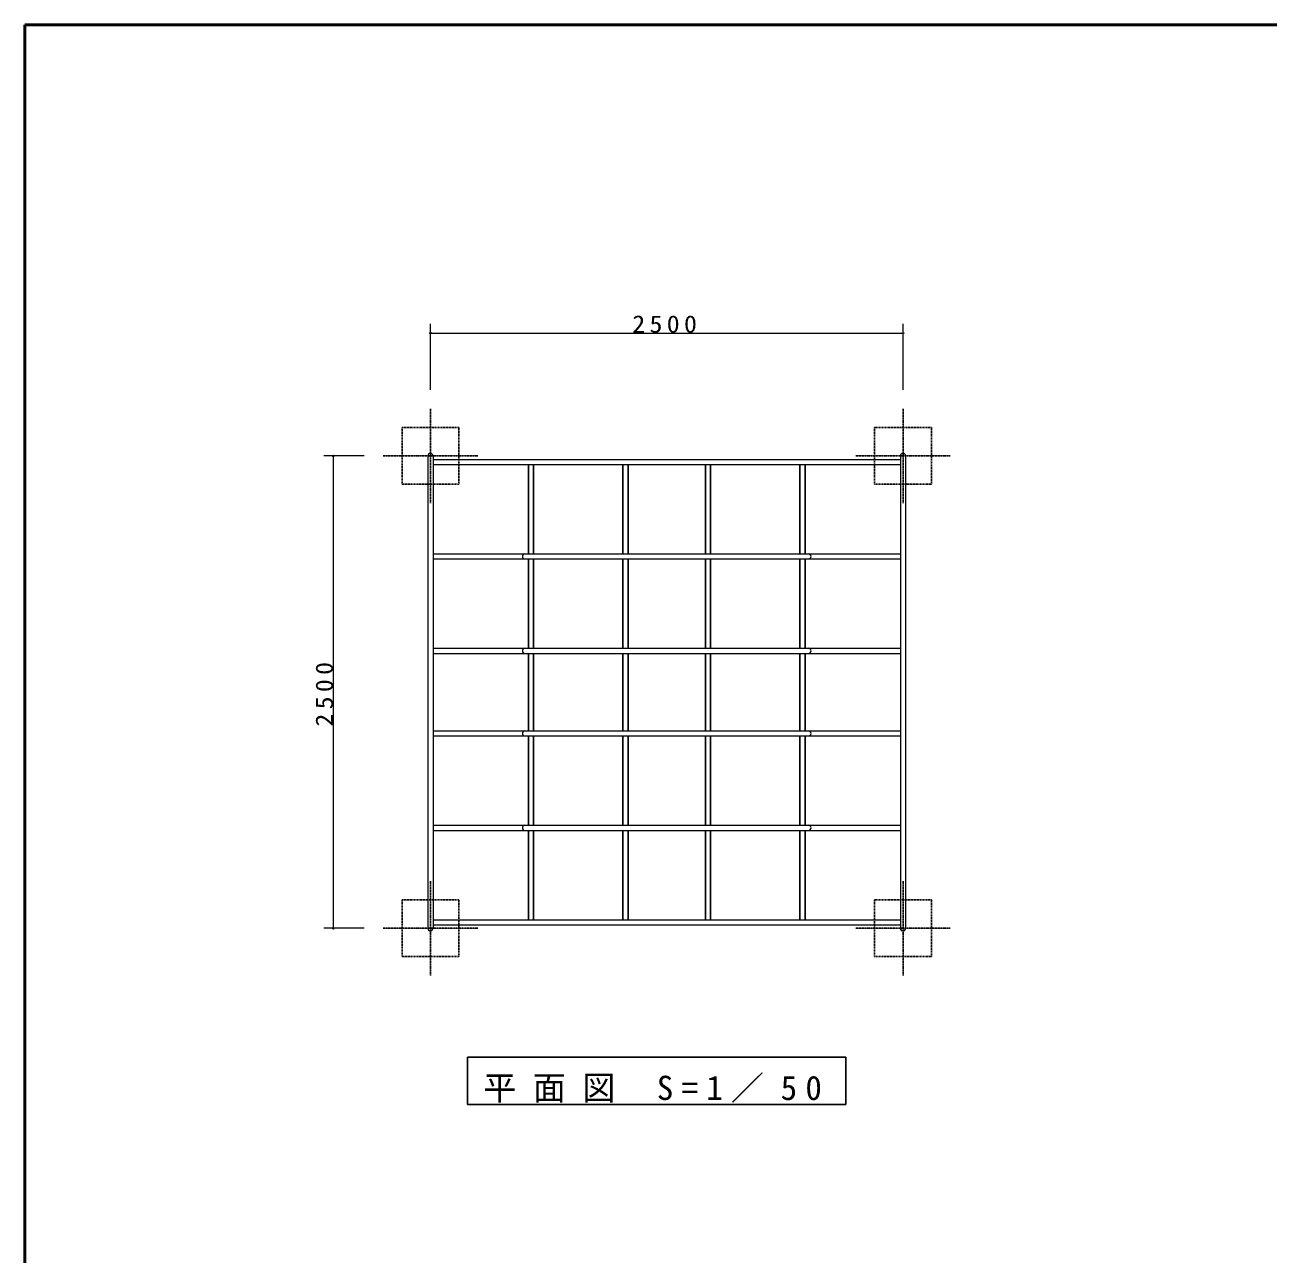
# Model space of a CAD drawing. Units: millimetres at full size. Extents: x -19540 to 0, y -3096 to 13350.
# Drawn here: x -19250 to -12673, y 6844 to 13350 of the extents above; entities that cross this region are included whole.
import ezdxf

# ---------------------------------------------------------------- set-up
doc = ezdxf.new("R2010")
doc.units = ezdxf.units.MM
doc.linetypes.add('USER2', pattern=[6, 3, -1, 1, -1])
doc.linetypes.add('USER4', pattern=[8, 5, -3])
for name, color, linetype, lineweight in [('A3図枠', 7, 'Continuous', 25), ('線', 7, 'Continuous', 13), ('補助', 2, 'Continuous', 13)]:
    doc.layers.add(name, color=color, linetype=linetype, lineweight=lineweight)
doc.styles.add('ＭＳ ゴシック', font='')
doc.styles.get('ＭＳ ゴシック').set_extended_font_data('MS Gothic')

# ---------------------------------------------------------------- blocks, each defined once
blk = doc.blocks.new('dimension_origin')
at = {"color": 0, "linetype": 'Continuous', "lineweight": -2}
blk.add_circle((0, 0), 1.25, dxfattribs=at)

msp = doc.modelspace()

# ---------------------------------------------------------------- linework, layer by layer
at = {"layer": 'A3図枠', "lineweight": 50}
for p, q in [((-19250, 13350), (-19250, 0)), ((0, 13350), (-19250, 13350))]:
    msp.add_line(p, q, dxfattribs=at)
at = {"layer": '線', "color": 20, "linetype": 'USER2', "lineweight": 25}
for p, q in [((-17104.278, 11318.322), (-17104.278, 10818.322)), ((-14604.278, 11318.322), (-14604.278, 10818.322)), ((-17354.278, 11068.322), (-16854.278, 11068.322)), ((-14854.278, 11068.322), (-14354.278, 11068.322)), ((-17104.278, 8818.323), (-17104.278, 8318.323)), ((-14604.278, 8818.323), (-14604.278, 8318.323)), ((-17354.278, 8568.323), (-16854.278, 8568.323)), ((-14854.278, 8568.323), (-14354.278, 8568.323))]:
    msp.add_line(p, q, dxfattribs=at)
at = {"layer": '線'}
for p, q in [((-17117.878, 11068.322), (-17117.878, 8568.323)), ((-17090.678, 11068.322), (-17090.678, 8568.323)), ((-17090.678, 11050.322), (-14617.878, 11050.322)), ((-14617.878, 11068.322), (-14617.878, 8568.323)), ((-14590.678, 11068.322), (-14590.678, 8568.323)), ((-17090.678, 11023.122), (-14617.878, 11023.122)), ((-17090.678, 10550.322), (-14617.878, 10550.322)), ((-17090.678, 10523.122), (-14617.878, 10523.122)), ((-17090.678, 10050.322), (-14617.878, 10050.322)), ((-17090.678, 10023.122), (-14617.878, 10023.122)), ((-17090.678, 9613.522), (-14617.878, 9613.522)), ((-17090.678, 9586.322), (-14617.878, 9586.322)), ((-17090.678, 9113.522), (-14617.878, 9113.522)), ((-17090.678, 9086.322), (-14617.878, 9086.322)), ((-17090.678, 8613.523), (-14617.878, 8613.523)), ((-17090.678, 8586.323), (-14617.878, 8586.323))]:
    msp.add_line(p, q, dxfattribs=at)
at = {"layer": '線', "color": 4, "lineweight": 25}
for p, q in [((-16586.278, 10550.322), (-16586.278, 11023.122)), ((-16559.078, 10550.322), (-16559.078, 11023.122)), ((-16086.278, 10550.322), (-16086.278, 11023.122)), ((-16059.078, 10550.322), (-16059.078, 11023.122)), ((-15649.478, 10550.322), (-15649.478, 11023.122)), ((-15622.278, 10550.322), (-15622.278, 11023.122)), ((-15149.478, 10550.322), (-15149.478, 11023.122)), ((-15122.278, 10550.322), (-15122.278, 11023.122)), ((-16586.278, 10050.322), (-16586.278, 10523.122)), ((-16586.278, 10050.322), (-16586.278, 10523.122)), ((-16559.078, 10050.322), (-16559.078, 10523.122)), ((-16559.078, 10050.322), (-16559.078, 10523.122)), ((-16086.278, 10050.322), (-16086.278, 10523.122)), ((-16086.278, 10050.322), (-16086.278, 10523.122)), ((-16059.078, 10050.322), (-16059.078, 10523.122)), ((-16059.078, 10050.322), (-16059.078, 10523.122)), ((-15649.478, 10050.322), (-15649.478, 10523.122)), ((-15649.478, 10050.322), (-15649.478, 10523.122)), ((-15622.278, 10050.322), (-15622.278, 10523.122)), ((-15622.278, 10050.322), (-15622.278, 10523.122)), ((-15149.478, 10050.322), (-15149.478, 10523.122)), ((-15149.478, 10050.322), (-15149.478, 10523.122)), ((-15122.278, 10050.322), (-15122.278, 10523.122)), ((-15122.278, 10050.322), (-15122.278, 10523.122)), ((-16586.278, 9613.522), (-16586.278, 10023.122)), ((-16586.278, 9613.522), (-16586.278, 10023.122)), ((-16559.078, 9613.522), (-16559.078, 10023.122)), ((-16559.078, 9613.522), (-16559.078, 10023.122)), ((-16086.278, 9613.522), (-16086.278, 10023.122)), ((-16086.278, 9613.522), (-16086.278, 10023.122)), ((-16059.078, 9613.522), (-16059.078, 10023.122)), ((-16059.078, 9613.522), (-16059.078, 10023.122)), ((-15649.478, 9613.522), (-15649.478, 10023.122)), ((-15649.478, 9613.522), (-15649.478, 10023.122)), ((-15622.278, 9613.522), (-15622.278, 10023.122)), ((-15622.278, 9613.522), (-15622.278, 10023.122)), ((-15149.478, 9613.522), (-15149.478, 10023.122)), ((-15149.478, 9613.522), (-15149.478, 10023.122)), ((-15122.278, 9613.522), (-15122.278, 10023.122)), ((-15122.278, 9613.522), (-15122.278, 10023.122)), ((-16586.278, 9113.522), (-16586.278, 9586.322)), ((-16586.278, 9113.522), (-16586.278, 9586.322)), ((-16559.078, 9113.522), (-16559.078, 9586.322)), ((-16559.078, 9113.522), (-16559.078, 9586.322)), ((-16086.278, 9113.522), (-16086.278, 9586.322)), ((-16086.278, 9113.522), (-16086.278, 9586.322)), ((-16059.078, 9113.522), (-16059.078, 9586.322)), ((-16059.078, 9113.522), (-16059.078, 9586.322)), ((-15649.478, 9113.522), (-15649.478, 9586.322)), ((-15649.478, 9113.522), (-15649.478, 9586.322)), ((-15622.278, 9113.522), (-15622.278, 9586.322)), ((-15622.278, 9113.522), (-15622.278, 9586.322)), ((-15149.478, 9113.522), (-15149.478, 9586.322)), ((-15149.478, 9113.522), (-15149.478, 9586.322)), ((-15122.278, 9113.522), (-15122.278, 9586.322)), ((-15122.278, 9113.522), (-15122.278, 9586.322)), ((-16586.278, 8613.523), (-16586.278, 9086.322)), ((-16559.078, 8613.523), (-16559.078, 9086.322)), ((-16086.278, 8613.523), (-16086.278, 9086.322)), ((-16059.078, 8613.523), (-16059.078, 9086.322)), ((-15649.478, 8613.523), (-15649.478, 9086.322)), ((-15622.278, 8613.523), (-15622.278, 9086.322)), ((-15149.478, 8613.523), (-15149.478, 9086.322)), ((-15122.278, 8613.523), (-15122.278, 9086.322))]:
    msp.add_line(p, q, dxfattribs=at)
at = {"layer": '線', "color": 4, "linetype": 'USER4', "lineweight": 25}
for points in [[(-17254.278, 10918.322), (-16954.278, 10918.322), (-16954.278, 11218.322), (-17254.278, 11218.322)], [(-14754.278, 10918.322), (-14454.278, 10918.322), (-14454.278, 11218.322), (-14754.278, 11218.322)], [(-17254.278, 8418.323), (-16954.278, 8418.323), (-16954.278, 8718.323), (-17254.278, 8718.323)], [(-14754.278, 8418.323), (-14454.278, 8418.323), (-14454.278, 8718.323), (-14754.278, 8718.323)]]:
    msp.add_lwpolyline(points, close=True, dxfattribs=at)
at = {"layer": '線'}
for centre, start, end in [((-17104.278, 11068.322), 0, 180), ((-14604.278, 11068.322), 0, 180), ((-16604.278, 10536.722), 90, 270), ((-15104.278, 10536.722), 270, 90), ((-16604.278, 10036.722), 90, 270), ((-15104.278, 10036.722), 270, 90), ((-16604.278, 9599.922), 90, 270), ((-15104.278, 9599.922), 270, 90), ((-16604.278, 9099.922), 90, 270), ((-15104.278, 9099.922), 270, 90), ((-17104.278, 8568.323), 180, 0), ((-14604.278, 8568.323), 180, 0)]:
    msp.add_arc(centre, 13.6, start, end, dxfattribs=at)
at = {"layer": '補助'}
for p, q in [((-17104.278, 11418.322), (-17104.278, 11768.322)), ((-17104.278, 11718.322), (-14604.278, 11718.322)), ((-14604.278, 11418.322), (-14604.278, 11768.322)), ((-17454.278, 11068.322), (-17667.878, 11068.322)), ((-17617.878, 8568.323), (-17617.878, 11068.322)), ((-17454.278, 8568.323), (-17667.878, 8568.323))]:
    msp.add_line(p, q, dxfattribs=at)
at = {"layer": '補助', "lineweight": 25}
msp.add_lwpolyline([(-16907.569, 7886.322), (-16907.569, 7636.322), (-14907.569, 7636.322), (-14907.569, 7886.322)], close=True, dxfattribs=at)

# ---------------------------------------------------------------- block references
at = {"layer": '補助', "xscale": 3.33, "yscale": 3.33}
msp.add_blockref('dimension_origin', (-17104.278, 11718.322), dxfattribs=at)
for p, rotation in [((-14604.278, 11718.322), 180), ((-17617.878, 11068.322), 270), ((-17617.878, 8568.323), 90)]:
    msp.add_blockref('dimension_origin', p, dxfattribs=dict(at, rotation=rotation))

# ---------------------------------------------------------------- texts
at = {"layer": '補助', "attachment_point": 8, "style": 'ＭＳ ゴシック'}
for s, insert, char_height in [('\\T1.33;\\W1.1;2500', (-15854.278, 11719.322), 91.64), ('\\T1.5;平面図\\~S=1／50', (-15907.569, 7644.656), 128.3)]:
    msp.add_mtext(s, dxfattribs=dict(at, insert=insert, char_height=char_height))
at = {"layer": '補助', "insert": (-17618.878, 9818.323), "char_height": 91.64, "attachment_point": 8, "rotation": 90, "style": 'ＭＳ ゴシック'}
msp.add_mtext('\\T1.33;\\W1.1;2500', dxfattribs=at)

doc.saveas('drawing.dxf')
